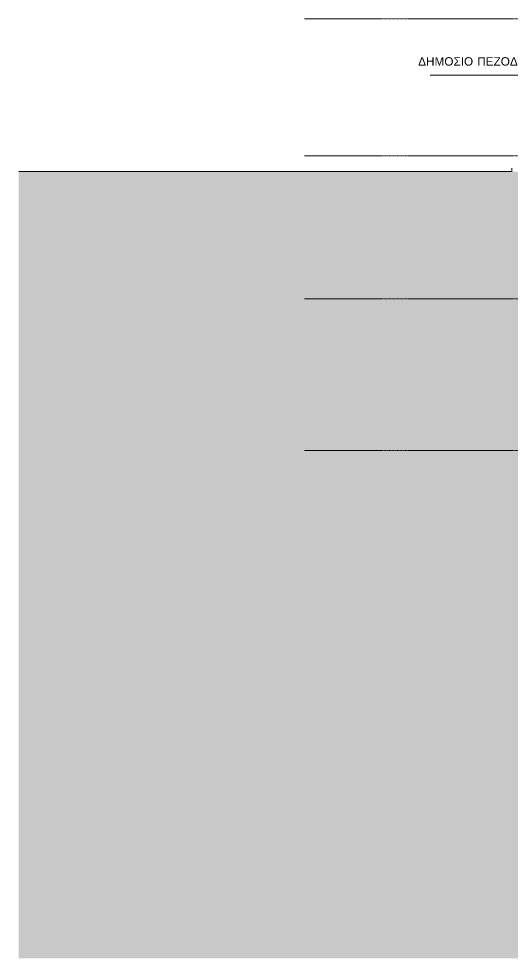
# Model space of a CAD drawing. Header units: millimetres. Extents: x 78096 to 288885, y -20632 to 149556.
# Drawn here: x 185549 to 197269, y 70951 to 93250 of the extents above; entities that cross this region are included whole.
import ezdxf

# ---------------------------------------------------------------- set-up
doc = ezdxf.new("R2010")
doc.units = ezdxf.units.MM
doc.linetypes.add('Centre', pattern=[31.75, 6.35, -4.7625, 15.875, -4.7625])
for name, color, linetype, lineweight in [('A-DETL', 90, 'Continuous', 9), ('A-DETL-GENF', 92, 'Continuous', 9), ('A-FLOR', 192, 'Continuous', 9), ('A-FLOR-LEVL', 51, 'Continuous', 9), ('G-ANNO-TEXT', 231, 'Continuous', 9)]:
    doc.layers.add(name, color=color, linetype=linetype, lineweight=lineweight)
doc.styles.add('Arial_2', font='arial.ttf', dxfattribs={"height": 200})

msp = doc.modelspace()

# ---------------------------------------------------------------- hatches: boundary and pattern name
at = {"layer": 'A-DETL-GENF'}
h = msp.add_hatch(dxfattribs=at)
h.set_pattern_fill('FP_5', color=50, style=0, pattern_type=2)
h.set_pattern_definition([(0, (230762.54, 117385), (635, 635), [635, -635]), (0, (230762.54, 117623.1), (635, 635), [635, -635]), (0, (230762.54, 117861.25), (635, 635), [635, -635]), (90, (230841.9, 117940.6), (-635, 635), [635, -635]), (90, (231080.04, 117940.6), (-635, 635), [635, -635]), (90, (231318.2, 117940.6), (-635, 635), [635, -635])])
h.paths.add_polyline_path([(185548.831, 70950.735), (288884.785, 70950.735), (288884.785, 87727.838), (270873.677, 88373.033), (270873.677, 89200.043), (268634.367, 89635.002), (268634.367, 80800), (200434.399, 80800), (200434.399, 89640), (199597.595, 89566.789), (197269.142, 89623), (185548.831, 89623), (185548.831, 80999.841)])

# ---------------------------------------------------------------- linework, layer by layer
at = {"layer": 'A-DETL', "lineweight": 18}
msp.add_line((197269.142, 89623), (185548.831, 89623), dxfattribs=at)
at = {"layer": 'A-FLOR', "lineweight": 18}
msp.add_line((197257.888, 89702.466), (197257.888, 89623), dxfattribs=at)
msp.add_open_spline([(197258.837, 89704.062), (197257.714, 89703.104), (197257.605, 89702.145), (197258.506, 89701.186)], degree=3, dxfattribs=at)
at = {"layer": 'A-FLOR-LEVL', "linetype": 'Centre'}
for p, q in [((192334.611, 93250), (278486.268, 93250)), ((192334.611, 90000), (278486.268, 90000)), ((192334.611, 86600), (278486.268, 86600)), ((192334.611, 83000), (278486.268, 83000))]:
    msp.add_line(p, q, dxfattribs=at)
at = {"layer": 'G-ANNO-TEXT', "color": 50}
msp.add_line((198565.803, 91913.906), (195318.178, 91913.906), dxfattribs=at)

# ---------------------------------------------------------------- texts
at = {"layer": 'G-ANNO-TEXT', "color": 7, "insert": (195035.603, 92338.02), "char_height": 200, "width": 1603.375, "attachment_point": 1, "style": 'Arial_2', "bg_fill": 3, "box_fill_scale": 1.25, "bg_fill_color": 256, "bg_fill_true_color": 13158600, "bg_fill_transparency": 0}
msp.add_mtext('ΔΗΜΟΣΙΟ', dxfattribs=at)

# ---------------------------------------------------------------- next in the draw order: texts
at = {"layer": 'G-ANNO-TEXT', "color": 7, "insert": (196437.895, 92338.02), "char_height": 200, "width": 2324.89375, "attachment_point": 1, "style": 'Arial_2', "bg_fill": 3, "box_fill_scale": 1.25, "bg_fill_color": 256, "bg_fill_true_color": 13158600, "bg_fill_transparency": 0}
msp.add_mtext('ΠΕΖΟΔΡΟΜΙΟ', dxfattribs=at)

doc.saveas('drawing.dxf')
